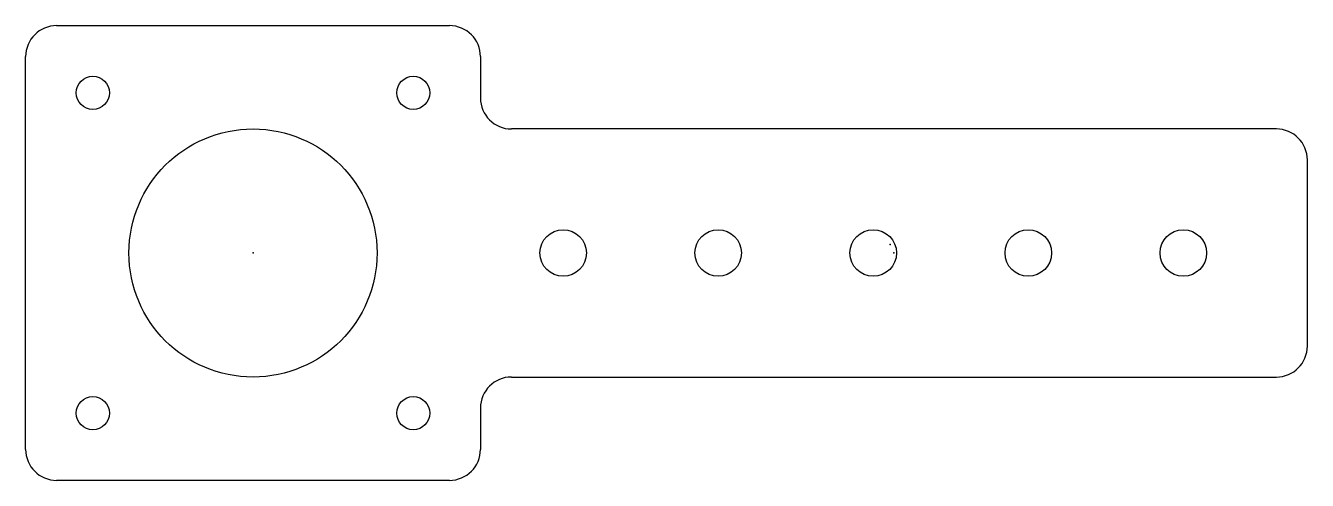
# Model space of a CAD drawing. Header units: centimetres. Extents: x -2.2 to 10.2, y -2.2 to 2.2.
import ezdxf

# ---------------------------------------------------------------- set-up
doc = ezdxf.new("R2010")
doc.units = ezdxf.units.CM
doc.header["$MEASUREMENT"] = 0
doc.layers.add('Motor_mount v2_Sketch1', color=7, linetype='Continuous')

msp = doc.modelspace()

# ---------------------------------------------------------------- linework, layer by layer
at = {"layer": 'Motor_mount v2_Sketch1'}
for p, q in [((-1.9, 2.2), (1.9, 2.2)), ((-2.2, -1.9), (-2.2, 1.9)), ((2.2, 1.9), (2.2, 1.5)), ((9.9, 1.2), (2.5, 1.2)), ((10.2, -0.9), (10.2, 0.9)), ((2.5, -1.2), (9.9, -1.2)), ((2.2, -1.5), (2.2, -1.9)), ((1.9, -2.2), (-1.9, -2.2))]:
    msp.add_line(p, q, dxfattribs=at)
for centre, radius in [((-1.55, 1.55), 0.16), ((1.55, 1.55), 0.16), ((0, 0), 1.2), ((3, 0), 0.225), ((4.5, 0), 0.225), ((6, 0), 0.225), ((7.5, 0), 0.225), ((9, 0), 0.225), ((-1.55, -1.55), 0.16), ((1.55, -1.55), 0.16)]:
    msp.add_circle(centre, radius, dxfattribs=at)
for centre, start, end in [((-1.9, 1.9), 90, 180), ((1.9, 1.9), 0, 90), ((2.5, 1.5), 180, 270), ((9.9, 0.9), 0, 90), ((9.9, -0.9), 270, 360), ((2.5, -1.5), 90, 180), ((-1.9, -1.9), 180, 270), ((1.9, -1.9), 270, 360)]:
    msp.add_arc(centre, 0.3, start, end, dxfattribs=at)
for p in [(0, 0), (0, 0), (0, 0), (0, 0), (6.163, 0.083), (6.2, 0)]:
    msp.add_point(p, dxfattribs=at)

doc.saveas('drawing.dxf')
